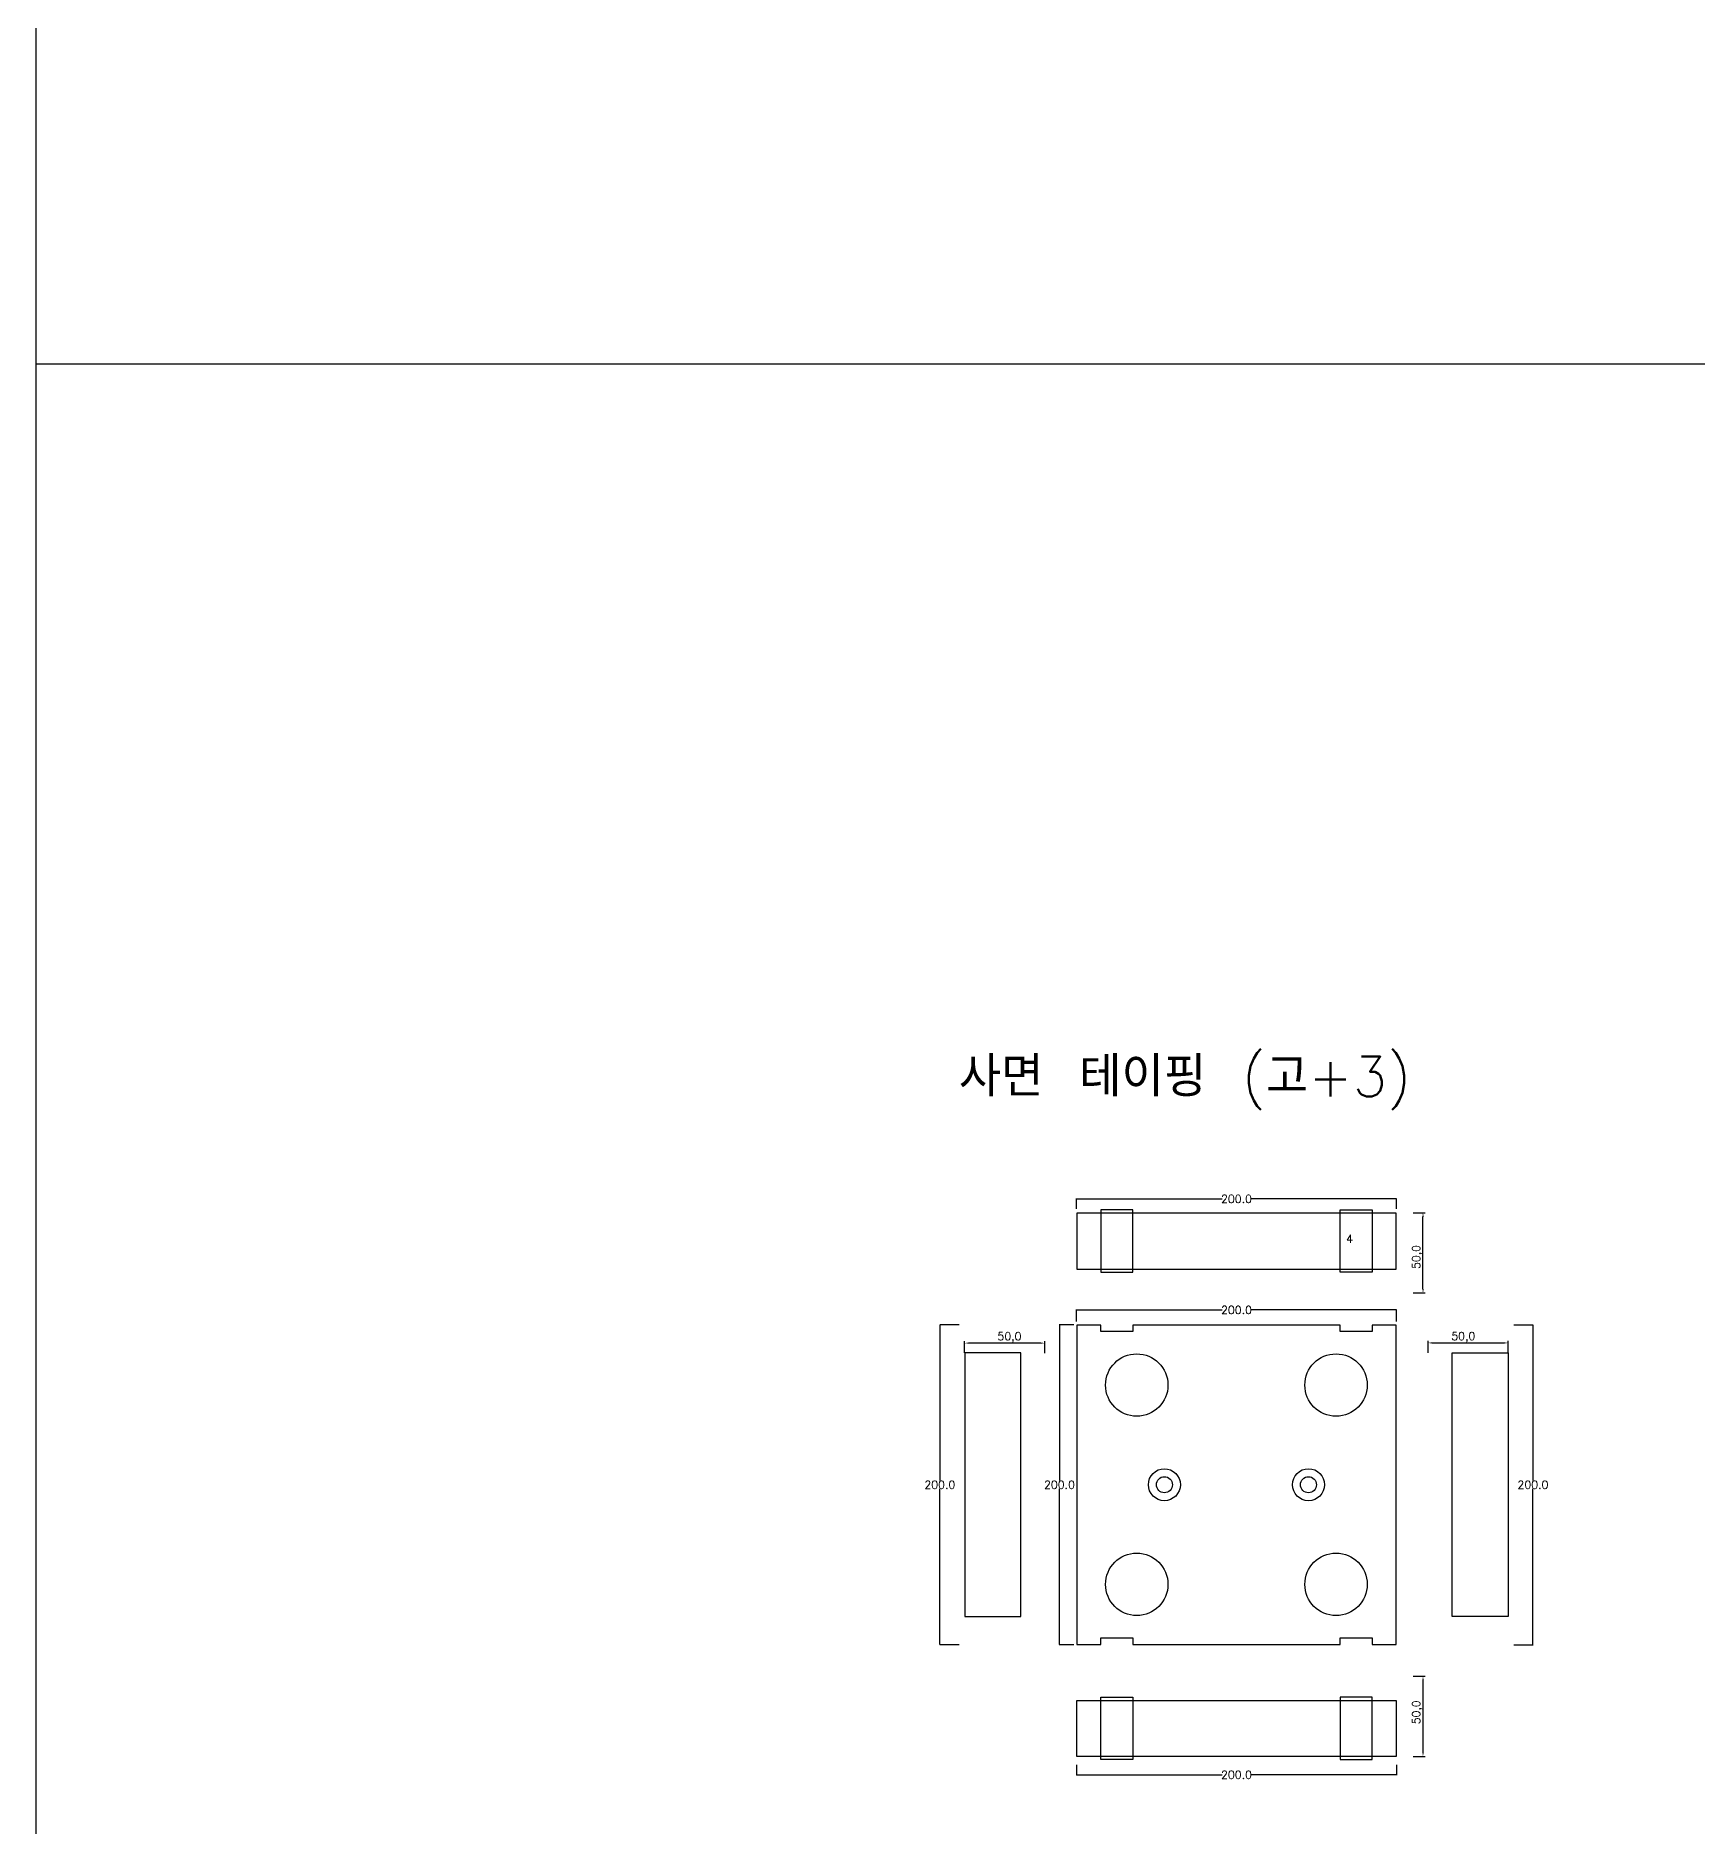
# Model space of a CAD drawing. Header units: millimetres. Extents: x -25 to 19775, y 172 to 9172.
# Drawn here: x -25 to 1013, y 4658 to 5777 of the extents above; entities that cross this region are included whole.
import ezdxf

# ---------------------------------------------------------------- set-up
doc = ezdxf.new("R2010")
doc.units = ezdxf.units.MM
for name, color, linetype in [('TEXT', 7, 'Continuous'), ('볼트 구멍', 7, 'Continuous'), ('치구', 7, 'Continuous'), ('치수', 7, 'Continuous')]:
    doc.layers.add(name, color=color, linetype=linetype)
doc.styles.get("Standard").update_dxf_attribs({"font": 'txt.shx', "bigfont": 'whgtxt.shx'})
doc.dimstyles.new('ISO-25', dxfattribs={"dimtxt": 2.5, "dimasz": 2.5, "dimexe": 1.25, "dimexo": 0.625, "dimtad": 1, "dimtxsty": 'Standard', "dimcen": 2.5, "dimadec": 0, "dimazin": 0, "dimtfac": 1, "dimtmove": 0, "dimatfit": 3, "dimfxl": 0, "dimarcsym": 0})
doc.dimstyles.get("Standard").update_dxf_attribs({"dimtxt": 7, "dimasz": 0.18, "dimexe": 0.18, "dimexo": 0.0625, "dimgap": 0.09, "dimtad": 0, "dimtih": 1, "dimtoh": 1, "dimdec": 1, "dimzin": 0, "dimdsep": 46, "dimtxsty": 'Standard', "dimcen": 0.09, "dimadec": 0, "dimazin": 0, "dimtfac": 1, "dimtdec": 1, "dimtofl": 0, "dimtmove": 0, "dimatfit": 3, "dimfxl": 0, "dimtolj": 1, "dimtzin": 0, "dimarcsym": 0})

# ---------------------------------------------------------------- blocks, each defined once
blk = doc.blocks.new('*D57')
at = {"layer": 'Defpoints', "color": 0}
for p in [(835.1, 5041.6), (842, 5041.6), (835.1, 4991.6)]:
    blk.add_point(p, dxfattribs=at)
at = {"layer": '치수', "color": 0, "lineweight": -2}
for p, q in [((835.8, 5041.6), (843.3, 5041.6)), ((842, 4994.1), (842, 5039.1)), ((835.8, 4991.6), (843.3, 4991.6))]:
    blk.add_line(p, q, dxfattribs=at)
at = {"layer": '치수', "color": 0}
for points in [[(841.6, 5039.1), (842.5, 5039.1), (842, 5041.6)], [(841.6, 4994.1), (842.5, 4994.1), (842, 4991.6)]]:
    blk.add_solid(points, dxfattribs=at)
at = {"layer": '치수', "color": 0, "insert": (838.5, 5014.1), "char_height": 5, "attachment_point": 5, "rotation": 90}
blk.add_mtext('50,0', dxfattribs=at)
blk = doc.blocks.new('*D58')
at = {"layer": 'Defpoints', "color": 0}
for p in [(895.2, 4960.4), (845.2, 4953.6), (895.2, 4953.6)]:
    blk.add_point(p, dxfattribs=at)
at = {"layer": '치수', "color": 0, "lineweight": -2}
for p, q in [((845.2, 4954.2), (845.2, 4961.7)), ((847.7, 4960.4), (892.7, 4960.4)), ((895.2, 4954.2), (895.2, 4961.7))]:
    blk.add_line(p, q, dxfattribs=at)
at = {"layer": '치수', "color": 0}
for points in [[(847.7, 4960.8), (847.7, 4960), (845.2, 4960.4)], [(892.7, 4960.8), (892.7, 4960), (895.2, 4960.4)]]:
    blk.add_solid(points, dxfattribs=at)
at = {"layer": '치수', "color": 0, "insert": (867.2, 4963.9), "char_height": 5, "attachment_point": 5}
blk.add_mtext('50,0', dxfattribs=at)
blk = doc.blocks.new('*D60')
at = {"layer": 'Defpoints', "color": 0}
for p in [(835.1, 4752.1), (835.1, 4702.1), (842, 4702.1)]:
    blk.add_point(p, dxfattribs=at)
at = {"layer": '치수', "color": 0, "lineweight": -2}
for p, q in [((835.8, 4752.1), (843.3, 4752.1)), ((842, 4749.6), (842, 4704.6)), ((835.8, 4702.1), (843.3, 4702.1))]:
    blk.add_line(p, q, dxfattribs=at)
at = {"layer": '치수', "color": 0}
for points in [[(841.6, 4749.6), (842.5, 4749.6), (842, 4752.1)], [(841.6, 4704.6), (842.5, 4704.6), (842, 4702.1)]]:
    blk.add_solid(points, dxfattribs=at)
at = {"layer": '치수', "color": 0, "insert": (838.5, 4729.6), "char_height": 5, "attachment_point": 5, "rotation": 90}
blk.add_mtext('50,0', dxfattribs=at)
blk = doc.blocks.new('*D61')
at = {"layer": 'Defpoints', "color": 0}
for p in [(898.6, 4971.8), (898.6, 4771.8), (910.7, 4771.8)]:
    blk.add_point(p, dxfattribs=at)
at = {"layer": '치수', "color": 0, "lineweight": -2}
for p, q in [((898.7, 4971.8), (910.9, 4971.8)), ((910.7, 4971.6), (910.7, 4874.4)), ((910.7, 4772), (910.7, 4869.2)), ((898.7, 4771.8), (910.9, 4771.8))]:
    blk.add_line(p, q, dxfattribs=at)
at = {"layer": '치수', "color": 0}
for points in [[(910.6, 4971.6), (910.7, 4971.6), (910.7, 4971.8)], [(910.6, 4772), (910.7, 4772), (910.7, 4771.8)]]:
    blk.add_solid(points, dxfattribs=at)
at = {"layer": '치수', "color": 0, "insert": (910.7, 4871.8), "char_height": 5, "attachment_point": 5}
blk.add_mtext('\\A1;200.0', dxfattribs=at)
blk = doc.blocks.new('*D63')
at = {"layer": 'Defpoints', "color": 0}
for p in [(555.7, 4960.3), (555.7, 4953.6), (605.7, 4953.5)]:
    blk.add_point(p, dxfattribs=at)
at = {"layer": '치수', "color": 0, "lineweight": -2}
for p, q in [((555.7, 4954.2), (555.7, 4961.6)), ((603.2, 4960.3), (558.2, 4960.3)), ((605.7, 4954.1), (605.7, 4961.6))]:
    blk.add_line(p, q, dxfattribs=at)
at = {"layer": '치수', "color": 0}
for points in [[(558.2, 4960.7), (558.2, 4959.9), (555.7, 4960.3)], [(603.2, 4960.7), (603.2, 4959.9), (605.7, 4960.3)]]:
    blk.add_solid(points, dxfattribs=at)
at = {"layer": '치수', "color": 0, "insert": (583.7, 4963.8), "char_height": 5, "attachment_point": 5}
blk.add_mtext('50,0', dxfattribs=at)
blk = doc.blocks.new('*D64')
at = {"layer": 'Defpoints', "color": 0}
for p in [(624, 4971.8), (614.9, 4771.8), (624, 4771.8)]:
    blk.add_point(p, dxfattribs=at)
at = {"layer": '치수', "color": 0, "lineweight": -2}
for p, q in [((623.9, 4971.8), (614.8, 4971.8)), ((614.9, 4971.6), (614.9, 4874.4)), ((614.9, 4772), (614.9, 4869.2)), ((623.9, 4771.8), (614.8, 4771.8))]:
    blk.add_line(p, q, dxfattribs=at)
at = {"layer": '치수', "color": 0}
for points in [[(614.9, 4971.6), (615, 4971.6), (614.9, 4971.8)], [(614.9, 4772), (615, 4772), (614.9, 4771.8)]]:
    blk.add_solid(points, dxfattribs=at)
at = {"layer": '치수', "color": 0, "insert": (614.9, 4871.8), "char_height": 5, "attachment_point": 5}
blk.add_mtext('\\A1;200.0', dxfattribs=at)
blk = doc.blocks.new('*D65')
at = {"layer": 'Defpoints', "color": 0}
for p in [(552.3, 4971.8), (540.2, 4771.8), (552.3, 4771.8)]:
    blk.add_point(p, dxfattribs=at)
at = {"layer": '치수', "color": 0, "lineweight": -2}
for p, q in [((552.3, 4971.8), (540.1, 4971.8)), ((540.2, 4971.6), (540.2, 4874.4)), ((540.2, 4772), (540.2, 4869.2)), ((552.3, 4771.8), (540.1, 4771.8))]:
    blk.add_line(p, q, dxfattribs=at)
at = {"layer": '치수', "color": 0}
for points in [[(540.2, 4971.6), (540.3, 4971.6), (540.2, 4971.8)], [(540.2, 4772), (540.3, 4772), (540.2, 4771.8)]]:
    blk.add_solid(points, dxfattribs=at)
at = {"layer": '치수', "color": 0, "insert": (540.2, 4871.8), "char_height": 5, "attachment_point": 5}
blk.add_mtext('\\A1;200.0', dxfattribs=at)
blk = doc.blocks.new('*D66')
at = {"layer": 'Defpoints', "color": 0}
for p in [(825.5, 5050.4), (625.5, 5044), (825.5, 5044)]:
    blk.add_point(p, dxfattribs=at)
at = {"layer": '치수', "color": 0, "lineweight": -2}
for p, q in [((625.5, 5044.1), (625.5, 5050.6)), ((625.6, 5050.4), (716.6, 5050.4)), ((825.3, 5050.4), (734.3, 5050.4)), ((825.5, 5044.1), (825.5, 5050.6))]:
    blk.add_line(p, q, dxfattribs=at)
at = {"layer": '치수', "color": 0}
for points in [[(625.6, 5050.4), (625.6, 5050.4), (625.5, 5050.4)], [(825.3, 5050.4), (825.3, 5050.4), (825.5, 5050.4)]]:
    blk.add_solid(points, dxfattribs=at)
at = {"layer": '치수', "color": 0, "insert": (725.5, 5050.4), "char_height": 5, "attachment_point": 5}
blk.add_mtext('\\A1;200.0', dxfattribs=at)
blk = doc.blocks.new('*D67')
at = {"layer": 'Defpoints', "color": 0}
for p in [(825.5, 4981), (625.5, 4973.6), (825.5, 4973.6)]:
    blk.add_point(p, dxfattribs=at)
at = {"layer": '치수', "color": 0, "lineweight": -2}
for p, q in [((625.5, 4973.7), (625.5, 4981.2)), ((625.6, 4981), (716.6, 4981)), ((825.3, 4981), (734.3, 4981)), ((825.5, 4973.7), (825.5, 4981.2))]:
    blk.add_line(p, q, dxfattribs=at)
at = {"layer": '치수', "color": 0}
for points in [[(625.6, 4981.1), (625.6, 4981), (625.5, 4981)], [(825.3, 4981.1), (825.3, 4981), (825.5, 4981)]]:
    blk.add_solid(points, dxfattribs=at)
at = {"layer": '치수', "color": 0, "insert": (725.5, 4981), "char_height": 5, "attachment_point": 5}
blk.add_mtext('\\A1;200.0', dxfattribs=at)
blk = doc.blocks.new('*D68')
at = {"layer": 'Defpoints', "color": 0}
for p in [(625.5, 4697), (825.5, 4697), (825.5, 4690.6)]:
    blk.add_point(p, dxfattribs=at)
at = {"layer": '치수', "color": 0, "lineweight": -2}
for p, q in [((625.5, 4696.9), (625.5, 4690.4)), ((625.6, 4690.6), (716.6, 4690.6)), ((825.3, 4690.6), (734.3, 4690.6)), ((825.5, 4696.9), (825.5, 4690.4))]:
    blk.add_line(p, q, dxfattribs=at)
at = {"layer": '치수', "color": 0}
for points in [[(625.6, 4690.6), (625.6, 4690.5), (625.5, 4690.6)], [(825.3, 4690.6), (825.3, 4690.5), (825.5, 4690.6)]]:
    blk.add_solid(points, dxfattribs=at)
at = {"layer": '치수', "color": 0, "insert": (725.5, 4690.6), "char_height": 5, "attachment_point": 5}
blk.add_mtext('\\A1;200.0', dxfattribs=at)

msp = doc.modelspace()

# ---------------------------------------------------------------- linework, layer by layer
at = {"layer": 'TEXT', "color": 6}
for p, q in [((-24.538, 9171.825), (-24.538, 171.825)), ((19775.462, 5571.825), (-24.538, 5571.825))]:
    msp.add_line(p, q, dxfattribs=at)
at = {"layer": '볼트 구멍', "color": 2}
for centre in [(680.462, 4871.825), (770.462, 4871.825)]:
    msp.add_circle(centre, 10, dxfattribs=at)
at = {"layer": '볼트 구멍', "color": 3}
for centre in [(680.462, 4871.825), (770.462, 4871.825)]:
    msp.add_circle(centre, 5, dxfattribs=at)
at = {"layer": '치구'}
for points in [[(625.712, 5006.575), (825.212, 5006.575), (825.212, 5041.575), (625.712, 5041.575)], [(625.712, 4772.075), (640.712, 4772.075), (640.712, 4776.075), (660.712, 4776.075), (660.712, 4772.075), (790.212, 4772.075), (790.212, 4776.075), (810.212, 4776.075), (810.212, 4772.075), (825.212, 4772.075), (825.212, 4971.575), (810.212, 4971.575), (810.212, 4967.575), (790.212, 4967.575), (790.212, 4971.575), (660.712, 4971.575), (660.712, 4967.575), (640.712, 4967.575), (640.712, 4971.575), (625.712, 4971.575)], [(590.712, 4954.175), (555.712, 4954.175), (555.712, 4789.475), (590.712, 4789.475)], [(860.212, 4954.175), (895.212, 4954.175), (895.212, 4789.475), (860.212, 4789.475)], [(625.712, 4737.075), (825.212, 4737.075), (825.212, 4702.075), (625.712, 4702.075)]]:
    msp.add_lwpolyline(points, close=True, dxfattribs=at)
at = {"layer": '치구', "color": 1}
for points in [[(640.712, 5004.575), (660.712, 5004.575), (660.712, 5043.572), (640.712, 5043.572)], [(810.212, 5004.575), (790.212, 5004.575), (790.212, 5043.572), (810.212, 5043.572)], [(640.712, 4739.075), (660.712, 4739.075), (660.712, 4700.077), (640.712, 4700.077)], [(810.212, 4739.075), (790.212, 4739.075), (790.212, 4700.077), (810.212, 4700.077)]]:
    msp.add_lwpolyline(points, close=True, dxfattribs=at)
at = {"layer": '치구'}
for centre in [(663.212, 4934.075), (787.712, 4934.075), (663.212, 4809.575), (787.712, 4809.575)]:
    msp.add_circle(centre, 19.5, dxfattribs=at)

# ---------------------------------------------------------------- texts
at = {"layer": 'TEXT', "linetype": 'Continuous'}
msp.add_text('사면 테이핑 (고+3)', height=25, dxfattribs=at).set_placement((552.064, 5114.343))
at = {"layer": 'TEXT', "color": 1}
msp.add_text('4', height=5, dxfattribs=at).set_placement((794.024, 5022.876))

# ---------------------------------------------------------------- dimensions: what is measured, and where the dimension line sits
at = {"layer": '치수', "color": 4}
for base, p1, p2, dimstyle, override, picture, middle in [((825.462, 5050.397), (625.462, 5044), (825.462, 5044), 'Standard', {"dimtxt": 5}, '*D66', (725.462, 5050.397)), ((895.212, 4960.402), (845.212, 4953.625), (895.212, 4953.625), 'ISO-25', {"dimtxt": 5, "dimdec": 1, "dimzin": 0, "dimtdec": 1}, '*D58', (867.212, 4960.402)), ((825.462, 4690.564), (625.462, 4696.961), (825.462, 4696.961), 'Standard', {"dimtxt": 5}, '*D68', (725.462, 4690.564))]:
    dim = msp.add_linear_dim(base=base, p1=p1, p2=p2, dimstyle=dimstyle, override=override, dxfattribs=at)
    dim.commit()
    dim.dimension.update_dxf_attribs({"geometry": picture, "text_midpoint": middle, "dimtype": 160})
for base, p1, p2, angle, picture, middle in [((842.039, 5041.575), (835.141, 4991.575), (835.141, 5041.575), 90, '*D57', (842.039, 5014.075)), ((555.712, 4960.302), (605.712, 4953.525), (555.712, 4953.625), 180, '*D63', (583.712, 4960.302)), ((842.039, 4702.075), (835.141, 4752.075), (835.141, 4702.075), 270, '*D60', (842.039, 4729.575))]:
    dim = msp.add_linear_dim(base=base, p1=p1, p2=p2, angle=angle, dimstyle='ISO-25', override={"dimtxt": 5, "dimdec": 1, "dimzin": 0, "dimtdec": 1}, dxfattribs=at)
    dim.commit()
    dim.dimension.update_dxf_attribs({"geometry": picture, "text_midpoint": middle, "dimtype": 160})
dim = msp.add_linear_dim(base=(825.462, 4981.047), p1=(625.462, 4973.65), p2=(825.462, 4973.65), dimstyle='Standard', override={"dimtxt": 5}, dxfattribs=at)
dim.commit()
dim.dimension.update_dxf_attribs({"geometry": '*D67', "text_midpoint": (725.462, 4981.047)})
for base, p1, p2, picture, middle in [((540.244, 4771.825), (552.313, 4971.825), (552.313, 4771.825), '*D65', (540.244, 4871.825)), ((614.932, 4771.825), (624.001, 4971.825), (624.001, 4771.825), '*D64', (614.932, 4871.825)), ((910.679, 4771.825), (898.61, 4971.825), (898.61, 4771.825), '*D61', (910.679, 4871.825))]:
    dim = msp.add_linear_dim(base=base, p1=p1, p2=p2, angle=90, dimstyle='Standard', override={"dimtxt": 5}, dxfattribs=at)
    dim.commit()
    dim.dimension.update_dxf_attribs({"geometry": picture, "text_midpoint": middle})

doc.saveas('drawing.dxf')
